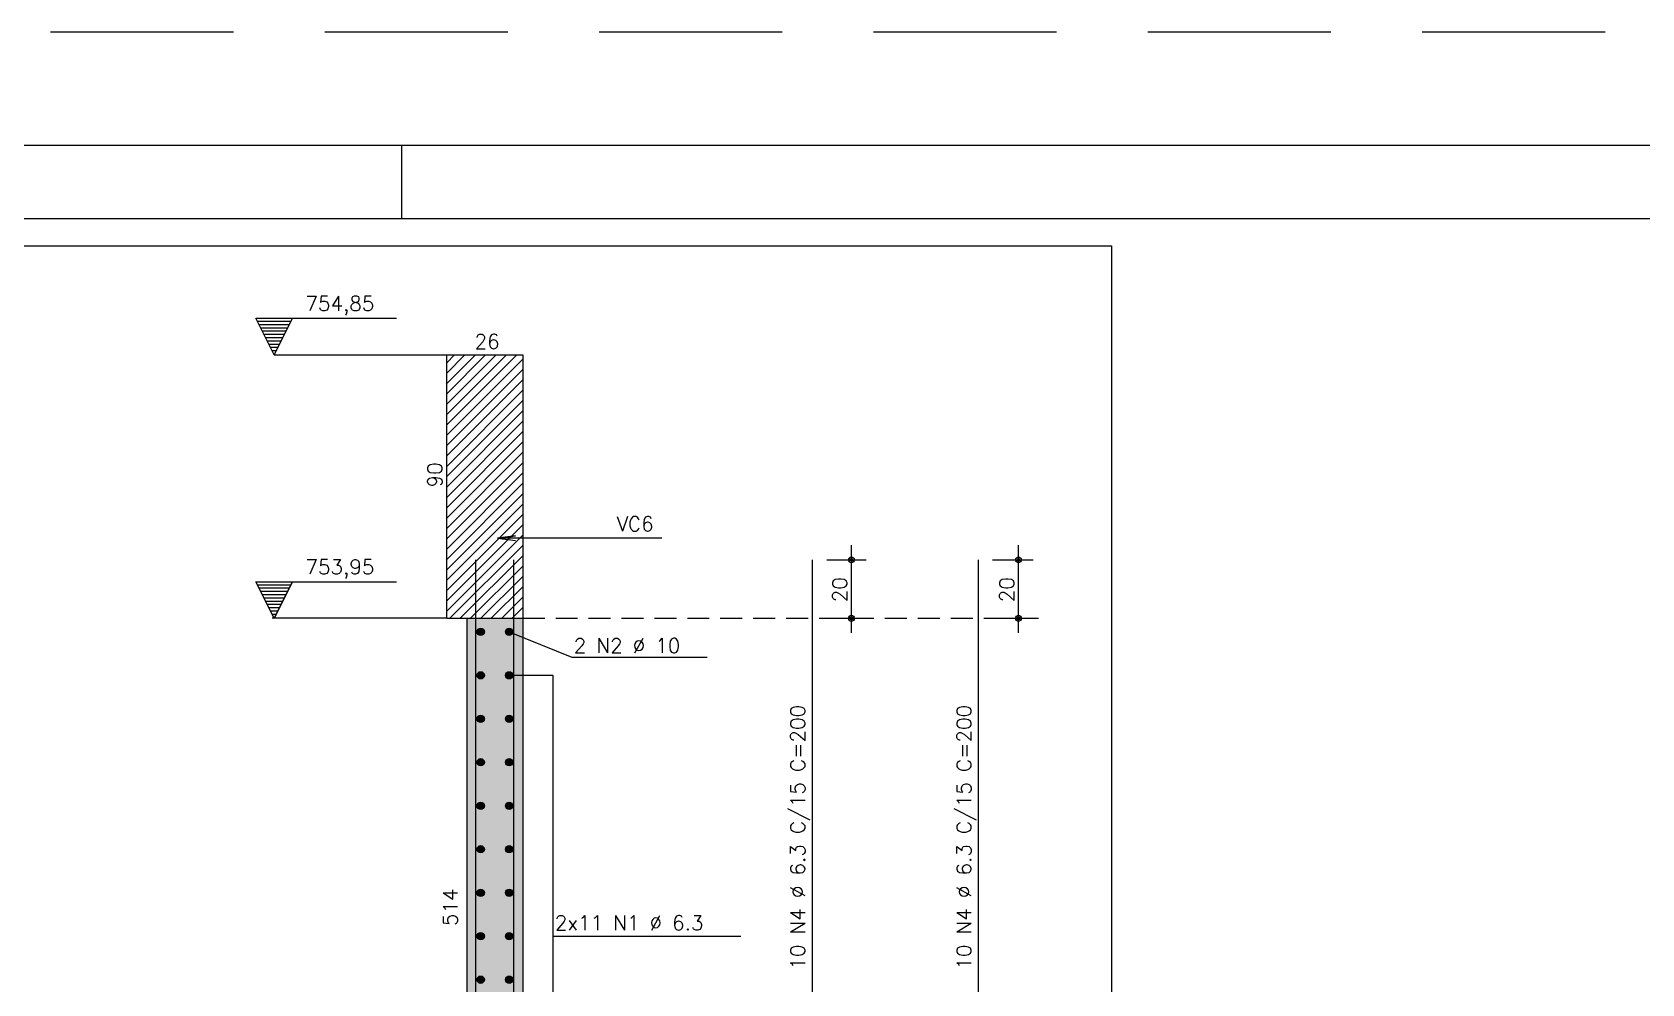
# Model space of a CAD drawing. Extents: x -1.9 to 86, y -1.2 to 61.3.
# Drawn here: x 42.05 to 64.05, y 48.3 to 61.31 of the extents above; entities that cross this region are included whole.
import ezdxf

# ---------------------------------------------------------------- set-up
doc = ezdxf.new("R2010")
doc.units = 0
doc.header["$MEASUREMENT"] = 0
doc.linetypes.add('ESTILO_TQS_0001', pattern=[0.45, 0.3, -0.15])
doc.linetypes.add('HIDDEN', pattern=[0.375, 0.25, -0.125])
doc.layers.get('0').update_dxf_attribs({"linetype": 'CONTINUOUS'})
doc.layers.get('Defpoints').update_dxf_attribs({"linetype": 'CONTINUOUS'})
for name, color, linetype in [('ARQ_FOLHA', 7, 'CONTINUOUS'), ('PENA_01', 1, 'CONTINUOUS'), ('PENA_02', 2, 'CONTINUOUS'), ('PENA_03', 3, 'CONTINUOUS'), ('PENA_04', 4, 'CONTINUOUS'), ('PENA_05', 5, 'CONTINUOUS'), ('PENA_10', 253, 'CONTINUOUS')]:
    doc.layers.add(name, color=color, linetype=linetype)
doc.styles.get("Standard").update_dxf_attribs({"font": 'ROMANS.SHX'})

# ---------------------------------------------------------------- blocks, each defined once
blk = doc.blocks.new('FOLHA A1 - 841 X 594')
at = {"layer": 'ARQ_FOLHA', "color": 1}
blk.add_line((-370, 584), (-370, 594), dxfattribs=at)
for points in [[(-841, 0), (0, 0), (0, 594), (-841, 594)], [(-816, 10), (-10, 10), (-10, 584), (-816, 584)]]:
    blk.add_lwpolyline(points, close=True, dxfattribs=at)
at = {"layer": 'Defpoints', "color": 8, "linetype": 'HIDDEN', "ltscale": 100}
blk.add_lwpolyline([(-860.5, 609.5), (-860.5, -15.5), (19.5, -15.5), (19.5, 609.5)], close=True, dxfattribs=at)
blk = doc.blocks.new('*U23')
blk.add_blockref('FOLHA A1 - 841 X 594', (0, 0))

msp = doc.modelspace()

# ---------------------------------------------------------------- linework, layer by layer
at = {"layer": 'PENA_01', "linetype": 'Continuous'}
for p, q in [((53.247, 53.096), (53.247, 54.296)), ((55.531, 53.096), (55.531, 54.296)), ((52.913, 54.096), (53.447, 54.096)), ((55.174, 54.096), (55.731, 54.096)), ((52.913, 53.296), (53.447, 53.296)), ((55.174, 53.296), (55.731, 53.296))]:
    msp.add_line(p, q, dxfattribs=at)
at = {"layer": 'PENA_01', "linetype": 'ESTILO_TQS_0001'}
msp.add_line((48.755, 53.296), (55.896, 53.296), dxfattribs=at)
at = {"layer": 'PENA_02', "linetype": 'Continuous'}
msp.add_line((47.715, 53.296), (48.755, 53.296), dxfattribs=at)
for centre, radius in [((53.247, 54.096), 0.04), ((55.531, 54.096), 0.04), ((53.247, 54.096), 0.02), ((55.531, 54.096), 0.02), ((53.247, 53.296), 0.04), ((53.247, 53.296), 0.02), ((55.531, 53.296), 0.04), ((55.531, 53.296), 0.02)]:
    msp.add_circle(centre, radius, dxfattribs=at)
at = {"layer": 'PENA_03', "linetype": 'Continuous'}
for p, q in [((45.108, 57.396), (47.028, 57.396)), ((45.358, 56.896), (45.108, 57.396)), ((45.586, 57.351), (45.13, 57.351)), ((45.564, 57.307), (45.153, 57.307)), ((45.541, 57.262), (45.175, 57.262)), ((45.519, 57.218), (45.197, 57.218)), ((45.358, 56.896), (45.608, 57.396)), ((45.497, 57.173), (45.22, 57.173)), ((45.474, 57.128), (45.242, 57.128)), ((45.452, 57.084), (45.264, 57.084)), ((45.43, 57.039), (45.287, 57.039)), ((45.408, 56.995), (45.309, 56.995)), ((45.385, 56.95), (45.331, 56.95)), ((45.358, 56.896), (48.755, 56.896)), ((47.715, 55.939), (48.672, 56.896)), ((47.715, 56.08), (48.531, 56.896)), ((47.715, 56.222), (48.39, 56.896)), ((47.715, 56.363), (48.248, 56.896)), ((47.715, 56.505), (48.107, 56.896)), ((47.715, 56.646), (47.965, 56.896)), ((47.715, 56.788), (47.824, 56.896)), ((47.715, 53.296), (47.715, 56.896)), ((47.715, 55.798), (48.755, 56.838)), ((47.715, 55.656), (48.755, 56.696)), ((47.715, 55.515), (48.755, 56.555)), ((47.715, 55.373), (48.755, 56.413)), ((47.715, 55.232), (48.755, 56.272)), ((47.715, 55.09), (48.755, 56.13)), ((47.715, 54.949), (48.755, 55.989)), ((47.715, 54.808), (48.755, 55.848)), ((47.715, 54.666), (48.755, 55.706)), ((47.715, 54.525), (48.755, 55.565)), ((47.715, 54.383), (48.755, 55.423)), ((47.715, 54.242), (48.755, 55.282)), ((47.715, 54.101), (48.755, 55.141)), ((47.715, 53.959), (48.755, 54.999)), ((47.715, 53.818), (48.755, 54.858)), ((47.715, 53.676), (48.755, 54.716)), ((47.715, 53.535), (48.755, 54.575)), ((47.715, 53.393), (48.755, 54.433)), ((47.759, 53.296), (48.755, 54.292)), ((47.901, 53.296), (48.755, 54.151)), ((48.042, 53.296), (48.755, 54.009)), ((52.713, 54.096), (52.713, 54.096)), ((54.974, 54.096), (54.974, 54.096)), ((45.108, 53.796), (47.028, 53.796)), ((45.358, 53.296), (45.108, 53.796)), ((45.586, 53.751), (45.13, 53.751)), ((45.564, 53.707), (45.153, 53.707)), ((45.358, 53.296), (45.608, 53.796)), ((48.184, 53.296), (48.755, 53.868)), ((48.325, 53.296), (48.755, 53.726)), ((45.541, 53.662), (45.175, 53.662)), ((45.519, 53.618), (45.197, 53.618)), ((45.497, 53.573), (45.22, 53.573)), ((45.474, 53.528), (45.242, 53.528)), ((45.452, 53.484), (45.264, 53.484)), ((48.467, 53.296), (48.755, 53.585)), ((45.43, 53.439), (45.287, 53.439)), ((45.408, 53.395), (45.309, 53.395)), ((45.385, 53.35), (45.331, 53.35)), ((47.715, 53.296), (45.331, 53.296)), ((48.608, 53.296), (48.755, 53.443)), ((48.749, 53.296), (48.755, 53.302)), ((52.713, 53.296), (52.713, 53.296)), ((54.974, 53.296), (54.974, 53.296)), ((49.427, 52.767), (51.276, 52.767)), ((49.17, 48.952), (51.737, 48.952))]:
    msp.add_line(p, q, dxfattribs=at)
for points in [[(30.832, 58.384), (56.803, 58.384), (56.803, 31.652), (30.832, 31.652), (30.832, 58.384)], [(45.608, 57.396), (45.358, 56.896), (45.108, 57.396), (45.608, 57.396)], [(48.755, 56.896), (48.755, 53.296)], [(50.654, 54.391), (48.408, 54.391), (48.656, 54.424), (48.408, 54.391), (48.656, 54.359)], [(45.608, 53.796), (45.358, 53.296), (45.108, 53.796), (45.608, 53.796)], [(48.755, 53.296), (48.755, 32.736), (47.995, 32.736), (47.995, 53.296)], [(48.57, 53.111), (49.427, 52.767)], [(48.57, 46.575), (49.17, 46.575), (49.17, 52.517), (48.57, 52.517)]]:
    msp.add_lwpolyline(points, dxfattribs=at)
for centre in [(48.18, 53.111), (48.57, 53.111), (48.18, 52.517), (48.57, 52.517), (48.18, 51.923), (48.57, 51.923), (48.18, 51.329), (48.57, 51.329), (48.18, 50.734), (48.57, 50.734), (48.18, 50.14), (48.57, 50.14), (48.18, 49.546), (48.57, 49.546), (48.18, 48.952), (48.57, 48.952), (48.18, 48.358), (48.57, 48.358)]:
    msp.add_circle(centre, 0.05, dxfattribs=at)
for points in [[(48.23, 53.111), (48.155, 53.154), (48.133, 53.128)], [(48.23, 53.111), (48.133, 53.128), (48.133, 53.094)], [(48.23, 53.111), (48.133, 53.094), (48.155, 53.068)], [(48.23, 53.111), (48.189, 53.16), (48.155, 53.154)], [(48.23, 53.111), (48.155, 53.068), (48.189, 53.062)], [(48.23, 53.111), (48.219, 53.143), (48.189, 53.16)], [(48.23, 53.111), (48.189, 53.062), (48.219, 53.079)], [(48.23, 53.111), (48.219, 53.079), (48.23, 53.111)], [(48.62, 53.111), (48.545, 53.154), (48.523, 53.128)], [(48.62, 53.111), (48.523, 53.128), (48.523, 53.094)], [(48.62, 53.111), (48.523, 53.094), (48.545, 53.068)], [(48.62, 53.111), (48.579, 53.16), (48.545, 53.154)], [(48.62, 53.111), (48.545, 53.068), (48.579, 53.062)], [(48.62, 53.111), (48.609, 53.143), (48.579, 53.16)], [(48.62, 53.111), (48.579, 53.062), (48.609, 53.079)], [(48.62, 53.111), (48.609, 53.079), (48.62, 53.111)], [(48.23, 52.517), (48.155, 52.56), (48.133, 52.534)], [(48.23, 52.517), (48.133, 52.534), (48.133, 52.5)], [(48.23, 52.517), (48.133, 52.5), (48.155, 52.474)], [(48.23, 52.517), (48.189, 52.566), (48.155, 52.56)], [(48.23, 52.517), (48.155, 52.474), (48.189, 52.468)], [(48.23, 52.517), (48.219, 52.549), (48.189, 52.566)], [(48.23, 52.517), (48.189, 52.468), (48.219, 52.485)], [(48.23, 52.517), (48.219, 52.485), (48.23, 52.517)], [(48.62, 52.517), (48.545, 52.56), (48.523, 52.534)], [(48.62, 52.517), (48.523, 52.534), (48.523, 52.5)], [(48.62, 52.517), (48.523, 52.5), (48.545, 52.474)], [(48.62, 52.517), (48.579, 52.566), (48.545, 52.56)], [(48.62, 52.517), (48.545, 52.474), (48.579, 52.468)], [(48.62, 52.517), (48.609, 52.549), (48.579, 52.566)], [(48.62, 52.517), (48.579, 52.468), (48.609, 52.485)], [(48.62, 52.517), (48.609, 52.485), (48.62, 52.517)], [(48.23, 51.923), (48.155, 51.966), (48.133, 51.94)], [(48.23, 51.923), (48.133, 51.94), (48.133, 51.906)], [(48.23, 51.923), (48.133, 51.906), (48.155, 51.879)], [(48.23, 51.923), (48.189, 51.972), (48.155, 51.966)], [(48.23, 51.923), (48.155, 51.879), (48.189, 51.873)], [(48.23, 51.923), (48.219, 51.955), (48.189, 51.972)], [(48.23, 51.923), (48.189, 51.873), (48.219, 51.891)], [(48.23, 51.923), (48.219, 51.891), (48.23, 51.923)], [(48.62, 51.923), (48.545, 51.966), (48.523, 51.94)], [(48.62, 51.923), (48.523, 51.94), (48.523, 51.906)], [(48.62, 51.923), (48.523, 51.906), (48.545, 51.879)], [(48.62, 51.923), (48.579, 51.972), (48.545, 51.966)], [(48.62, 51.923), (48.545, 51.879), (48.579, 51.873)], [(48.62, 51.923), (48.609, 51.955), (48.579, 51.972)], [(48.62, 51.923), (48.579, 51.873), (48.609, 51.891)], [(48.62, 51.923), (48.609, 51.891), (48.62, 51.923)], [(48.23, 51.329), (48.155, 51.372), (48.133, 51.346)], [(48.23, 51.329), (48.133, 51.346), (48.133, 51.311)], [(48.23, 51.329), (48.133, 51.311), (48.155, 51.285)], [(48.23, 51.329), (48.189, 51.378), (48.155, 51.372)], [(48.23, 51.329), (48.155, 51.285), (48.189, 51.279)], [(48.23, 51.329), (48.219, 51.361), (48.189, 51.378)], [(48.23, 51.329), (48.189, 51.279), (48.219, 51.296)], [(48.23, 51.329), (48.219, 51.296), (48.23, 51.329)], [(48.62, 51.329), (48.545, 51.372), (48.523, 51.346)], [(48.62, 51.329), (48.523, 51.346), (48.523, 51.311)], [(48.62, 51.329), (48.523, 51.311), (48.545, 51.285)], [(48.62, 51.329), (48.579, 51.378), (48.545, 51.372)], [(48.62, 51.329), (48.545, 51.285), (48.579, 51.279)], [(48.62, 51.329), (48.609, 51.361), (48.579, 51.378)], [(48.62, 51.329), (48.579, 51.279), (48.609, 51.296)], [(48.62, 51.329), (48.609, 51.296), (48.62, 51.329)], [(48.23, 50.734), (48.155, 50.778), (48.133, 50.751)], [(48.23, 50.734), (48.133, 50.751), (48.133, 50.717)], [(48.23, 50.734), (48.133, 50.717), (48.155, 50.691)], [(48.23, 50.734), (48.189, 50.784), (48.155, 50.778)], [(48.23, 50.734), (48.155, 50.691), (48.189, 50.685)], [(48.23, 50.734), (48.219, 50.767), (48.189, 50.784)], [(48.23, 50.734), (48.189, 50.685), (48.219, 50.702)], [(48.23, 50.734), (48.219, 50.702), (48.23, 50.734)], [(48.62, 50.734), (48.545, 50.778), (48.523, 50.751)], [(48.62, 50.734), (48.523, 50.751), (48.523, 50.717)], [(48.62, 50.734), (48.523, 50.717), (48.545, 50.691)], [(48.62, 50.734), (48.579, 50.784), (48.545, 50.778)], [(48.62, 50.734), (48.545, 50.691), (48.579, 50.685)], [(48.62, 50.734), (48.609, 50.767), (48.579, 50.784)], [(48.62, 50.734), (48.579, 50.685), (48.609, 50.702)], [(48.62, 50.734), (48.609, 50.702), (48.62, 50.734)], [(48.23, 50.14), (48.155, 50.183), (48.133, 50.157)], [(48.23, 50.14), (48.189, 50.189), (48.155, 50.183)], [(48.23, 50.14), (48.219, 50.172), (48.189, 50.189)], [(48.62, 50.14), (48.545, 50.183), (48.523, 50.157)], [(48.62, 50.14), (48.579, 50.189), (48.545, 50.183)], [(48.62, 50.14), (48.609, 50.172), (48.579, 50.189)], [(48.23, 50.14), (48.133, 50.157), (48.133, 50.123)], [(48.23, 50.14), (48.133, 50.123), (48.155, 50.097)], [(48.23, 50.14), (48.155, 50.097), (48.189, 50.091)], [(48.23, 50.14), (48.189, 50.091), (48.219, 50.108)], [(48.23, 50.14), (48.219, 50.108), (48.23, 50.14)], [(48.62, 50.14), (48.523, 50.157), (48.523, 50.123)], [(48.62, 50.14), (48.523, 50.123), (48.545, 50.097)], [(48.62, 50.14), (48.545, 50.097), (48.579, 50.091)], [(48.62, 50.14), (48.579, 50.091), (48.609, 50.108)], [(48.62, 50.14), (48.609, 50.108), (48.62, 50.14)], [(48.23, 49.546), (48.155, 49.589), (48.133, 49.563)], [(48.23, 49.546), (48.133, 49.563), (48.133, 49.529)], [(48.23, 49.546), (48.133, 49.529), (48.155, 49.503)], [(48.23, 49.546), (48.189, 49.595), (48.155, 49.589)], [(48.23, 49.546), (48.155, 49.503), (48.189, 49.497)], [(48.23, 49.546), (48.219, 49.578), (48.189, 49.595)], [(48.23, 49.546), (48.189, 49.497), (48.219, 49.514)], [(48.23, 49.546), (48.219, 49.514), (48.23, 49.546)], [(48.62, 49.546), (48.545, 49.589), (48.523, 49.563)], [(48.62, 49.546), (48.523, 49.563), (48.523, 49.529)], [(48.62, 49.546), (48.523, 49.529), (48.545, 49.503)], [(48.62, 49.546), (48.579, 49.595), (48.545, 49.589)], [(48.62, 49.546), (48.545, 49.503), (48.579, 49.497)], [(48.62, 49.546), (48.609, 49.578), (48.579, 49.595)], [(48.62, 49.546), (48.579, 49.497), (48.609, 49.514)], [(48.62, 49.546), (48.609, 49.514), (48.62, 49.546)], [(48.23, 48.952), (48.155, 48.995), (48.133, 48.969)], [(48.23, 48.952), (48.133, 48.969), (48.133, 48.935)], [(48.23, 48.952), (48.133, 48.935), (48.155, 48.909)], [(48.23, 48.952), (48.189, 49.001), (48.155, 48.995)], [(48.23, 48.952), (48.155, 48.909), (48.189, 48.903)], [(48.23, 48.952), (48.219, 48.984), (48.189, 49.001)], [(48.23, 48.952), (48.189, 48.903), (48.219, 48.92)], [(48.23, 48.952), (48.219, 48.92), (48.23, 48.952)], [(48.62, 48.952), (48.545, 48.995), (48.523, 48.969)], [(48.62, 48.952), (48.523, 48.969), (48.523, 48.935)], [(48.62, 48.952), (48.523, 48.935), (48.545, 48.909)], [(48.62, 48.952), (48.579, 49.001), (48.545, 48.995)], [(48.62, 48.952), (48.545, 48.909), (48.579, 48.903)], [(48.62, 48.952), (48.609, 48.984), (48.579, 49.001)], [(48.62, 48.952), (48.579, 48.903), (48.609, 48.92)], [(48.62, 48.952), (48.609, 48.92), (48.62, 48.952)], [(48.23, 48.358), (48.155, 48.401), (48.133, 48.375)], [(48.23, 48.358), (48.189, 48.407), (48.155, 48.401)], [(48.23, 48.358), (48.219, 48.39), (48.189, 48.407)], [(48.62, 48.358), (48.545, 48.401), (48.523, 48.375)], [(48.62, 48.358), (48.579, 48.407), (48.545, 48.401)], [(48.62, 48.358), (48.609, 48.39), (48.579, 48.407)], [(48.23, 48.358), (48.133, 48.375), (48.133, 48.341)], [(48.23, 48.358), (48.133, 48.341), (48.155, 48.314)], [(48.23, 48.358), (48.155, 48.314), (48.189, 48.308)], [(48.23, 48.358), (48.189, 48.308), (48.219, 48.326)], [(48.23, 48.358), (48.219, 48.326), (48.23, 48.358)], [(48.62, 48.358), (48.523, 48.375), (48.523, 48.341)], [(48.62, 48.358), (48.523, 48.341), (48.545, 48.314)], [(48.62, 48.358), (48.545, 48.314), (48.579, 48.308)], [(48.62, 48.358), (48.579, 48.308), (48.609, 48.326)], [(48.62, 48.358), (48.609, 48.326), (48.62, 48.358)]]:
    msp.add_solid(points, dxfattribs=at)
at = {"layer": 'PENA_04', "linetype": 'Continuous'}
for points in [[(48.115, 44.896), (48.115, 54.096)], [(48.635, 44.896), (48.635, 54.096)]]:
    msp.add_lwpolyline(points, dxfattribs=at)
at = {"layer": 'PENA_05', "linetype": 'Continuous'}
for p, q in [((52.713, 46.096), (52.713, 54.096)), ((54.986, 46.096), (54.986, 54.096))]:
    msp.add_line(p, q, dxfattribs=at)
at = {"layer": 'PENA_10', "linetype": 'Continuous'}
for points in [[(47.995, 53.296), (48.755, 53.296), (48.755, 32.736)], [(47.995, 53.296), (48.755, 32.736), (47.995, 32.736)], [(47.995, 53.296), (47.995, 32.736), (47.995, 53.296)]]:
    msp.add_solid(points, dxfattribs=at)

# ---------------------------------------------------------------- block references
at = {"xscale": 0.09999999999999938, "yscale": 0.09999999999999938, "zscale": 0.09999999999999938}
msp.add_blockref('*U23', (84.1, 0.356), dxfattribs=at)

# ---------------------------------------------------------------- texts
at = {"layer": 'PENA_03', "linetype": 'Continuous'}
for s, p in [('26', (48.096, 56.979)), ('VC6', (50.039, 54.486)), ('2 N2 %%c 10', (49.452, 52.823)), ('2x11 N1 %%c 6.3', (49.193, 49.035))]:
    msp.add_text(s, height=0.2, dxfattribs=at).set_placement(p)
for s, p in [('90', (47.653, 55.085)), ('20', (53.187, 53.516)), ('20', (55.471, 53.516)), ('10 N4 %%c 6.3 C/15 C=200', (52.613, 48.496)), ('10 N4 %%c 6.3 C/15 C=200', (54.886, 48.496)), ('514', (47.865, 49.091))]:
    msp.add_text(s, height=0.2, rotation=90, dxfattribs=at).set_placement(p)
at = {"layer": 'PENA_04', "linetype": 'Continuous'}
for s, p in [('754,85', (45.784, 57.499)), ('753,95', (45.784, 53.899))]:
    msp.add_text(s, height=0.2, dxfattribs=at).set_placement(p)

doc.saveas('drawing.dxf')
